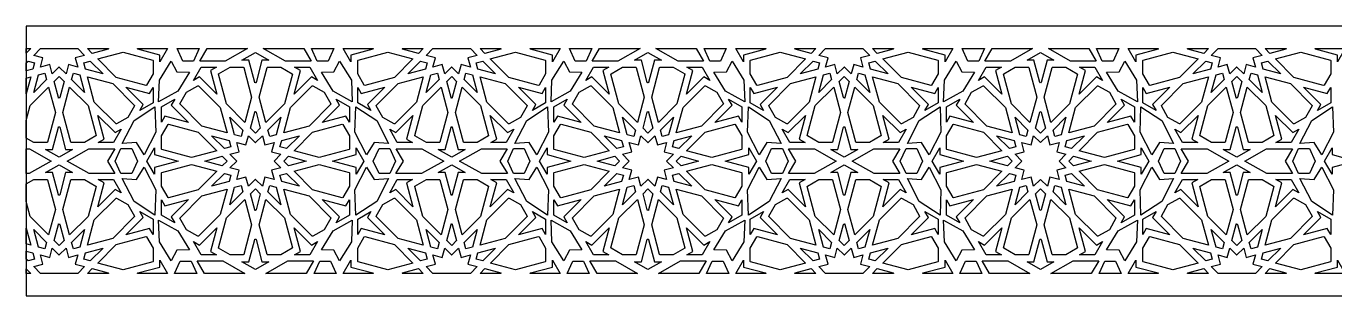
# Model space of a CAD drawing. Extents: x -1150 to 1150, y -60 to 60.
# Drawn here: x -1150 to -568, y -60 to 60 of the extents above; entities that cross this region are included whole.
import ezdxf

# ---------------------------------------------------------------- set-up
doc = ezdxf.new("R2010")
doc.units = 0
doc.layers.add('LAYER_1', color=18, linetype='CONTINUOUS')

msp = doc.modelspace()

# ---------------------------------------------------------------- linework, layer by layer
at = {"layer": 'LAYER_1'}
for points in [[(-1150, -60), (1150, -60), (1150, 60), (-1150, 60)], [(-1150, 47.96), (-1150, 50), (-1147.96, 50)], [(-1124.01, 46.99), (-1128.13, 45.88), (-1127.03, 41.77), (-1131.14, 42.87), (-1132.24, 38.75), (-1135.26, 41.78), (-1135.34, 41.78), (-1135.41, 41.78), (-1138.44, 38.75), (-1139.54, 42.87), (-1143.65, 41.77), (-1142.55, 45.88), (-1146.66, 46.99), (-1143.65, 50), (-1127.03, 50)], [(-1093.67, 44.88), (-1093.53, 44.68), (-1093.53, 38.81), (-1096.46, 33.72), (-1096.68, 33.63), (-1109.91, 37.17), (-1118.13, 45.41), (-1106.89, 48.42)], [(-1075.5, 44.5), (-1077.92, 44.5), (-1080.33, 44.5), (-1082.86, 50), (-1072.97, 50)], [(-1051.52, 50), (-1061.4, 44.46), (-1072.8, 44.46), (-1069.5, 50), (-1051.52, 50)], [(-1042.01, 44.81), (-1045.1, 44.81), (-1047.73, 34.99), (-1047.79, 34.76), (-1048.01, 34.86), (-1048.22, 34.76), (-1048.28, 34.99), (-1050.91, 44.81), (-1054, 44.81), (-1048.01, 48.27)], [(-1023.21, 44.46), (-1034.61, 44.46), (-1044.49, 50), (-1044.49, 50), (-1026.51, 50)], [(-1015.68, 44.5), (-1018.1, 44.5), (-1020.51, 44.5), (-1023.04, 50), (-1013.15, 50)], [(-977.88, 45.41), (-986.11, 37.17), (-999.33, 33.63), (-999.55, 33.72), (-1002.49, 38.81), (-1002.49, 44.68), (-1002.34, 44.88), (-989.12, 48.42)], [(-949.35, 46.99), (-953.46, 45.88), (-952.36, 41.77), (-956.47, 42.87), (-957.57, 38.75), (-960.6, 41.78), (-960.67, 41.78), (-960.75, 41.78), (-963.77, 38.75), (-964.87, 42.87), (-968.99, 41.77), (-967.88, 45.88), (-972, 46.99), (-968.98, 50), (-952.36, 50)], [(-919.01, 44.88), (-918.86, 44.68), (-918.86, 38.81), (-921.79, 33.72), (-922.02, 33.63), (-935.24, 37.17), (-943.47, 45.41), (-932.23, 48.42)], [(-900.83, 44.5), (-903.25, 44.5), (-905.66, 44.5), (-908.19, 50), (-898.31, 50)], [(-876.85, 50), (-886.73, 44.46), (-898.13, 44.46), (-894.84, 50), (-876.85, 50)], [(-867.34, 44.81), (-870.43, 44.81), (-873.06, 34.99), (-873.12, 34.76), (-873.34, 34.86), (-873.55, 34.76), (-873.62, 34.99), (-876.25, 44.81), (-879.33, 44.81), (-873.34, 48.27)], [(-848.55, 44.46), (-859.95, 44.46), (-869.83, 50), (-869.82, 50), (-851.84, 50)], [(-841.01, 44.5), (-843.43, 44.5), (-845.84, 44.5), (-848.37, 50), (-838.49, 50)], [(-803.21, 45.41), (-811.44, 37.17), (-824.66, 33.63), (-824.88, 33.72), (-827.82, 38.81), (-827.82, 44.68), (-827.67, 44.88), (-814.45, 48.42)], [(-774.68, 46.99), (-778.79, 45.88), (-777.69, 41.77), (-781.8, 42.87), (-782.91, 38.75), (-785.93, 41.78), (-786, 41.78), (-786.08, 41.78), (-789.1, 38.75), (-790.2, 42.87), (-794.32, 41.77), (-793.22, 45.88), (-797.33, 46.99), (-794.32, 50), (-777.69, 50)], [(-744.34, 44.88), (-744.19, 44.68), (-744.19, 38.81), (-747.12, 33.72), (-747.35, 33.63), (-760.57, 37.17), (-768.8, 45.41), (-757.56, 48.42)], [(-726.16, 44.5), (-728.58, 44.5), (-731, 44.5), (-733.52, 50), (-723.64, 50)], [(-702.18, 50), (-712.06, 44.46), (-723.46, 44.46), (-720.17, 50), (-702.18, 50)], [(-692.68, 44.81), (-695.76, 44.81), (-698.39, 34.99), (-698.45, 34.76), (-698.67, 34.86), (-698.89, 34.76), (-698.95, 34.99), (-701.58, 44.81), (-704.66, 44.81), (-698.67, 48.27)], [(-673.88, 44.46), (-685.28, 44.46), (-695.16, 50), (-695.16, 50), (-677.17, 50)], [(-666.35, 44.5), (-668.76, 44.5), (-671.18, 44.5), (-673.7, 50), (-663.82, 50)], [(-628.54, 45.41), (-636.77, 37.17), (-649.99, 33.63), (-650.22, 33.72), (-653.15, 38.81), (-653.15, 44.68), (-653, 44.88), (-639.78, 48.42)], [(-600.01, 46.99), (-604.12, 45.88), (-603.02, 41.77), (-607.14, 42.87), (-608.24, 38.75), (-611.26, 41.78), (-611.34, 41.78), (-611.41, 41.78), (-614.43, 38.75), (-615.54, 42.87), (-619.65, 41.77), (-618.55, 45.88), (-622.66, 46.99), (-619.65, 50), (-603.02, 50)], [(-569.67, 44.88), (-569.52, 44.68), (-569.52, 38.81), (-572.46, 33.72), (-572.68, 33.63), (-585.9, 37.17), (-594.13, 45.41), (-582.89, 48.42)], [(-1146.28, 43.73), (-1147.05, 40.85), (-1150, 40.06), (-1150, 43.65), (-1149.15, 44.5)], [(-1115.79, 38.75), (-1123.63, 40.85), (-1124.4, 43.73), (-1121.53, 44.5)], [(-1082.95, 39.62), (-1077.37, 39.52), (-1082.55, 31.12), (-1091.13, 26.36), (-1090.74, 35.98), (-1085.5, 44.48)], [(-1065.36, 41.76), (-1068.03, 40.22), (-1065.21, 29.68), (-1072.92, 37.39), (-1075.59, 35.85), (-1072.18, 41.76)], [(-1053.21, 41.61), (-1049.67, 28.38), (-1052.68, 17.14), (-1060.91, 25.37), (-1064.45, 38.6), (-1064.36, 38.83), (-1059.27, 41.76), (-1053.4, 41.76)], [(-1036.74, 41.76), (-1031.66, 38.83), (-1031.56, 38.6), (-1035.11, 25.37), (-1043.33, 17.14), (-1046.34, 28.38), (-1042.8, 41.61), (-1042.61, 41.76)], [(-1020.42, 35.85), (-1023.09, 37.39), (-1030.8, 29.68), (-1027.98, 40.22), (-1030.65, 41.76), (-1023.83, 41.76)], [(-1005.28, 35.98), (-1004.88, 26.36), (-1013.46, 31.12), (-1018.64, 39.52), (-1013.06, 39.62), (-1010.51, 44.48)], [(-971.61, 43.73), (-972.38, 40.85), (-980.22, 38.75), (-974.48, 44.5)], [(-941.12, 38.75), (-948.96, 40.85), (-949.73, 43.73), (-946.86, 44.5)], [(-908.29, 39.62), (-902.7, 39.52), (-907.89, 31.12), (-916.47, 26.36), (-916.07, 35.98), (-910.83, 44.48)], [(-890.69, 41.76), (-893.37, 40.22), (-890.54, 29.68), (-898.25, 37.39), (-900.93, 35.85), (-897.52, 41.76)], [(-878.54, 41.61), (-875, 28.38), (-878.01, 17.14), (-886.24, 25.37), (-889.78, 38.6), (-889.69, 38.83), (-884.6, 41.76), (-878.74, 41.76)], [(-862.07, 41.76), (-856.99, 38.83), (-856.9, 38.6), (-860.44, 25.37), (-868.67, 17.14), (-871.68, 28.38), (-868.13, 41.61), (-867.94, 41.76)], [(-845.75, 35.85), (-848.42, 37.39), (-856.13, 29.68), (-853.31, 40.22), (-855.98, 41.76), (-849.16, 41.76)], [(-830.61, 35.98), (-830.21, 26.36), (-838.79, 31.12), (-843.97, 39.52), (-838.39, 39.62), (-835.85, 44.48)], [(-796.94, 43.73), (-797.71, 40.85), (-805.56, 38.75), (-799.82, 44.5)], [(-766.45, 38.75), (-774.29, 40.85), (-775.06, 43.73), (-772.19, 44.5)], [(-733.62, 39.62), (-728.03, 39.52), (-733.22, 31.12), (-741.8, 26.36), (-741.4, 35.98), (-736.16, 44.48)], [(-716.03, 41.76), (-718.7, 40.22), (-715.88, 29.68), (-723.59, 37.39), (-726.26, 35.85), (-722.85, 41.76)], [(-703.87, 41.61), (-700.33, 28.38), (-703.34, 17.14), (-711.57, 25.37), (-715.11, 38.6), (-715.02, 38.83), (-709.94, 41.76), (-704.07, 41.76)], [(-687.4, 41.76), (-682.32, 38.83), (-682.23, 38.6), (-685.77, 25.37), (-694, 17.14), (-697.01, 28.38), (-693.47, 41.61), (-693.27, 41.76)], [(-671.08, 35.85), (-673.75, 37.39), (-681.46, 29.68), (-678.64, 40.22), (-681.31, 41.76), (-674.49, 41.76)], [(-655.94, 35.98), (-655.54, 26.36), (-664.12, 31.12), (-669.31, 39.52), (-663.72, 39.62), (-661.18, 44.48)], [(-622.28, 43.73), (-623.05, 40.85), (-630.89, 38.75), (-625.15, 44.5)], [(-591.78, 38.75), (-599.63, 40.85), (-600.4, 43.73), (-597.53, 44.5)], [(-1150, 29.83), (-1150, 36.91), (-1147.96, 37.46)], [(-1140.92, 36.26), (-1146.66, 30.52), (-1144.56, 38.37), (-1141.69, 39.14)], [(-1133.15, 35.35), (-1135.06, 28.23), (-1135.12, 27.99), (-1135.34, 28.1), (-1135.56, 27.99), (-1135.62, 28.23), (-1137.53, 35.35), (-1135.34, 37.54)], [(-1126.12, 38.37), (-1124.01, 30.52), (-1129.76, 36.26), (-1128.99, 39.14)], [(-1111.48, 34.44), (-1101.8, 24.76), (-1101.77, 24.52), (-1104.71, 19.43), (-1109.79, 16.49), (-1110.03, 16.52), (-1119.71, 26.21), (-1122.72, 37.46)], [(-976.3, 26.21), (-985.98, 16.52), (-986.22, 16.49), (-991.31, 19.43), (-994.24, 24.52), (-994.21, 24.76), (-984.53, 34.44), (-973.29, 37.46)], [(-966.26, 36.26), (-972, 30.52), (-969.9, 38.37), (-967.02, 39.14)], [(-958.48, 35.35), (-960.39, 28.23), (-960.45, 27.99), (-960.67, 28.1), (-960.89, 27.99), (-960.95, 28.23), (-962.86, 35.35), (-960.67, 37.54)], [(-951.45, 38.37), (-949.35, 30.52), (-955.09, 36.26), (-954.32, 39.14)], [(-936.81, 34.44), (-927.14, 24.76), (-927.1, 24.52), (-930.04, 19.43), (-935.12, 16.49), (-935.36, 16.52), (-945.04, 26.21), (-948.05, 37.46)], [(-801.63, 26.21), (-811.31, 16.52), (-811.55, 16.49), (-816.64, 19.43), (-819.57, 24.52), (-819.54, 24.76), (-809.86, 34.44), (-798.62, 37.46)], [(-791.59, 36.26), (-797.33, 30.52), (-795.23, 38.37), (-792.36, 39.14)], [(-783.82, 35.35), (-785.72, 28.23), (-785.79, 27.99), (-786, 28.1), (-786.22, 27.99), (-786.28, 28.23), (-788.19, 35.35), (-786, 37.54)], [(-776.78, 38.37), (-774.68, 30.52), (-780.42, 36.26), (-779.65, 39.14)], [(-762.15, 34.44), (-752.47, 24.76), (-752.44, 24.52), (-755.37, 19.43), (-760.45, 16.49), (-760.7, 16.52), (-770.37, 26.21), (-773.38, 37.46)], [(-626.97, 26.21), (-636.65, 16.52), (-636.89, 16.49), (-641.97, 19.43), (-644.9, 24.52), (-644.87, 24.76), (-635.19, 34.44), (-623.96, 37.46)], [(-616.92, 36.26), (-622.66, 30.52), (-620.56, 38.37), (-617.69, 39.14)], [(-609.15, 35.35), (-611.06, 28.23), (-611.12, 27.99), (-611.34, 28.1), (-611.55, 27.99), (-611.62, 28.23), (-613.53, 35.35), (-611.34, 37.54)], [(-602.11, 38.37), (-600.01, 30.52), (-605.75, 36.26), (-604.98, 39.14)], [(-587.48, 34.44), (-577.8, 24.76), (-577.77, 24.52), (-580.7, 19.43), (-585.79, 16.49), (-586.03, 16.52), (-595.71, 26.21), (-598.72, 37.46)], [(-1137, 21.62), (-1140.54, 8.39), (-1140.74, 8.24), (-1146.61, 8.24), (-1150, 10.2), (-1150, 18.06), (-1148.24, 24.63), (-1140.01, 32.87)], [(-1122.44, 24.63), (-1118.9, 11.4), (-1118.99, 11.18), (-1124.07, 8.24), (-1129.94, 8.24), (-1130.13, 8.39), (-1133.68, 21.62), (-1130.67, 32.87)], [(-1095.07, 30.04), (-1093.53, 32.72), (-1093.53, 25.89), (-1099.43, 22.48), (-1097.89, 25.15), (-1105.6, 32.87)], [(-1073.31, 33.48), (-1063.64, 23.79), (-1060.62, 12.55), (-1071.86, 15.56), (-1081.54, 25.24), (-1081.57, 25.49), (-1078.64, 30.57), (-1073.56, 33.51)], [(-1017.37, 30.57), (-1014.44, 25.49), (-1014.47, 25.24), (-1024.15, 15.56), (-1035.39, 12.55), (-1032.38, 23.79), (-1022.7, 33.48), (-1022.46, 33.51)], [(-998.12, 25.15), (-996.58, 22.48), (-1002.49, 25.89), (-1002.49, 32.72), (-1000.94, 30.04), (-990.41, 32.87)], [(-962.33, 21.62), (-965.88, 8.39), (-966.07, 8.24), (-971.94, 8.24), (-977.02, 11.18), (-977.12, 11.4), (-973.57, 24.63), (-965.35, 32.87)], [(-947.77, 24.63), (-944.23, 11.4), (-944.32, 11.18), (-949.4, 8.24), (-955.27, 8.24), (-955.47, 8.39), (-959.01, 21.62), (-956, 32.87)], [(-920.4, 30.04), (-918.86, 32.72), (-918.86, 25.89), (-924.77, 22.48), (-923.22, 25.15), (-930.93, 32.87)], [(-898.65, 33.48), (-888.97, 23.79), (-885.96, 12.55), (-897.2, 15.56), (-906.87, 25.24), (-906.91, 25.49), (-903.97, 30.57), (-898.89, 33.51)], [(-842.71, 30.57), (-839.77, 25.49), (-839.8, 25.24), (-849.48, 15.56), (-860.72, 12.55), (-857.71, 23.79), (-848.03, 33.48), (-847.79, 33.51)], [(-823.45, 25.15), (-821.91, 22.48), (-827.82, 25.89), (-827.82, 32.72), (-826.28, 30.04), (-815.74, 32.87)], [(-787.67, 21.62), (-791.21, 8.39), (-791.4, 8.24), (-797.27, 8.24), (-802.36, 11.18), (-802.45, 11.4), (-798.91, 24.63), (-790.68, 32.87)], [(-773.1, 24.63), (-769.56, 11.4), (-769.65, 11.18), (-774.74, 8.24), (-780.61, 8.24), (-780.8, 8.39), (-784.34, 21.62), (-781.33, 32.87)], [(-745.73, 30.04), (-744.19, 32.72), (-744.19, 25.89), (-750.1, 22.48), (-748.56, 25.15), (-756.26, 32.87)], [(-723.98, 33.48), (-714.3, 23.79), (-711.29, 12.55), (-722.53, 15.56), (-732.21, 25.24), (-732.24, 25.49), (-729.3, 30.57), (-724.22, 33.51)], [(-668.04, 30.57), (-665.1, 25.49), (-665.14, 25.24), (-674.81, 15.56), (-686.05, 12.55), (-683.04, 23.79), (-673.36, 33.48), (-673.12, 33.51)], [(-648.79, 25.15), (-647.24, 22.48), (-653.15, 25.89), (-653.15, 32.72), (-651.61, 30.04), (-641.08, 32.87)], [(-613, 21.62), (-616.54, 8.39), (-616.73, 8.24), (-622.6, 8.24), (-627.69, 11.18), (-627.78, 11.4), (-624.24, 24.63), (-616.01, 32.87)], [(-598.44, 24.63), (-594.89, 11.4), (-594.99, 11.18), (-600.07, 8.24), (-605.94, 8.24), (-606.13, 8.39), (-609.67, 21.62), (-606.66, 32.87)], [(-571.07, 30.04), (-569.52, 32.72), (-569.52, 25.89), (-575.43, 22.48), (-573.89, 25.15), (-581.6, 32.87)], [(-1092.28, 12.84), (-1097.49, 2.7), (-1100.92, 8.16), (-1107.23, 7.77), (-1101.97, 18.02), (-1092.7, 24.16)], [(-1085.45, 24.85), (-1077.74, 17.14), (-1088.28, 19.96), (-1089.82, 17.29), (-1089.82, 24.11), (-1083.91, 27.53)], [(-1006.19, 24.11), (-1006.19, 17.29), (-1007.74, 19.96), (-1018.27, 17.14), (-1010.56, 24.85), (-1012.1, 27.53)], [(-994.04, 18.02), (-988.78, 7.77), (-995.09, 8.16), (-998.52, 2.7), (-1003.73, 12.84), (-1003.32, 24.16)], [(-917.61, 12.84), (-922.82, 2.7), (-926.25, 8.16), (-932.57, 7.77), (-927.3, 18.02), (-918.03, 24.16)], [(-910.79, 24.85), (-903.08, 17.14), (-913.61, 19.96), (-915.15, 17.29), (-915.15, 24.11), (-909.24, 27.53)], [(-831.53, 24.11), (-831.53, 17.29), (-833.07, 19.96), (-843.6, 17.14), (-835.89, 24.85), (-837.43, 27.53)], [(-819.38, 18.02), (-814.11, 7.77), (-820.43, 8.16), (-823.85, 2.7), (-829.06, 12.84), (-828.65, 24.16)], [(-742.95, 12.84), (-748.16, 2.7), (-751.58, 8.16), (-757.9, 7.77), (-752.63, 18.02), (-743.36, 24.16)], [(-736.12, 24.85), (-728.41, 17.14), (-738.94, 19.96), (-740.48, 17.29), (-740.48, 24.11), (-734.58, 27.53)], [(-656.86, 24.11), (-656.86, 17.29), (-658.4, 19.96), (-668.93, 17.14), (-661.22, 24.85), (-662.77, 27.53)], [(-644.71, 18.02), (-639.44, 7.77), (-645.76, 8.16), (-649.18, 2.7), (-654.39, 12.84), (-653.98, 24.16)], [(-568.28, 12.84), (-573.49, 2.7), (-576.91, 8.16), (-583.23, 7.77), (-577.96, 18.02), (-568.69, 24.16)], [(-1110.42, 12.61), (-1107.75, 14.15), (-1111.16, 8.24), (-1117.98, 8.24), (-1115.31, 9.78), (-1118.13, 20.32)], [(-1053.59, 13.74), (-1054.36, 10.87), (-1057.23, 11.63), (-1059.33, 19.48)], [(-1048.01, 21.9), (-1047.79, 22.01), (-1047.73, 21.78), (-1045.82, 14.65), (-1048.01, 12.46), (-1050.19, 14.65), (-1048.28, 21.78), (-1048.22, 22.01)], [(-1038.78, 11.63), (-1041.65, 10.87), (-1042.42, 13.74), (-1036.68, 19.48)], [(-980.7, 9.78), (-978.03, 8.24), (-984.85, 8.24), (-988.26, 14.15), (-985.59, 12.61), (-977.88, 20.32)], [(-935.76, 12.61), (-933.08, 14.15), (-936.49, 8.24), (-943.32, 8.24), (-940.64, 9.78), (-943.47, 20.32)], [(-878.92, 13.74), (-879.69, 10.87), (-882.56, 11.63), (-884.66, 19.48)], [(-873.06, 21.78), (-871.15, 14.65), (-873.34, 12.46), (-875.53, 14.65), (-873.62, 21.78), (-873.55, 22.01), (-873.34, 21.9), (-873.12, 22.01)], [(-864.12, 11.63), (-866.99, 10.87), (-867.76, 13.74), (-862.01, 19.48)], [(-806.03, 9.78), (-803.36, 8.24), (-810.18, 8.24), (-813.59, 14.15), (-810.92, 12.61), (-803.21, 20.32)], [(-761.09, 12.61), (-758.42, 14.15), (-761.83, 8.24), (-768.65, 8.24), (-765.98, 9.78), (-768.8, 20.32)], [(-704.25, 13.74), (-705.02, 10.87), (-707.89, 11.63), (-709.99, 19.48)], [(-698.67, 21.9), (-698.45, 22.01), (-698.39, 21.78), (-696.48, 14.65), (-698.67, 12.46), (-700.86, 14.65), (-698.95, 21.78), (-698.89, 22.01)], [(-689.45, 11.63), (-692.32, 10.87), (-693.09, 13.74), (-687.35, 19.48)], [(-631.37, 9.78), (-628.69, 8.24), (-635.51, 8.24), (-638.93, 14.15), (-636.25, 12.61), (-628.54, 20.32)], [(-586.42, 12.61), (-583.75, 14.15), (-587.16, 8.24), (-593.98, 8.24), (-591.31, 9.78), (-594.13, 20.32)], [(-1135.06, 15.01), (-1132.43, 5.19), (-1129.35, 5.19), (-1135.34, 1.73), (-1141.33, 5.19), (-1138.25, 5.19), (-1135.62, 15.01), (-1135.56, 15.24), (-1135.34, 15.14), (-1135.12, 15.24)], [(-1073.44, 12.83), (-1065.21, 4.59), (-1076.45, 1.58), (-1089.67, 5.13), (-1089.82, 5.32), (-1089.82, 11.19), (-1086.88, 16.28), (-1086.66, 16.37)], [(-1009.13, 16.28), (-1006.19, 11.19), (-1006.19, 5.32), (-1006.34, 5.13), (-1019.56, 1.58), (-1030.8, 4.59), (-1022.57, 12.83), (-1009.35, 16.37)], [(-960.39, 15.01), (-957.76, 5.19), (-954.68, 5.19), (-960.67, 1.73), (-966.67, 5.19), (-963.58, 5.19), (-960.95, 15.01), (-960.89, 15.24), (-960.67, 15.14), (-960.45, 15.24)], [(-898.77, 12.83), (-890.54, 4.59), (-901.78, 1.58), (-915, 5.13), (-915.15, 5.32), (-915.15, 11.19), (-912.22, 16.28), (-911.99, 16.37)], [(-834.46, 16.28), (-831.53, 11.19), (-831.53, 5.32), (-831.67, 5.13), (-844.89, 1.58), (-856.13, 4.59), (-847.91, 12.83), (-834.68, 16.37)], [(-785.72, 15.01), (-783.1, 5.19), (-780.01, 5.19), (-786, 1.73), (-792, 5.19), (-788.91, 5.19), (-786.28, 15.01), (-786.22, 15.24), (-786, 15.14), (-785.79, 15.24)], [(-724.1, 12.83), (-715.88, 4.59), (-727.11, 1.58), (-740.34, 5.13), (-740.48, 5.32), (-740.48, 11.19), (-737.55, 16.28), (-737.32, 16.37)], [(-659.79, 16.28), (-656.86, 11.19), (-656.86, 5.32), (-657.01, 5.13), (-670.23, 1.58), (-681.46, 4.59), (-673.24, 12.83), (-660.02, 16.37)], [(-611.06, 15.01), (-608.43, 5.19), (-605.34, 5.19), (-611.34, 1.73), (-617.33, 5.19), (-614.25, 5.19), (-611.62, 15.01), (-611.55, 15.24), (-611.34, 15.14), (-611.12, 15.24)], [(-1092.86, 2.83), (-1082.33, 0), (-1092.86, -2.82), (-1092.86, -5.91), (-1096.27, 0), (-1092.86, 5.92)], [(-1059.71, 9.15), (-1058.94, 6.27), (-1061.82, 5.5), (-1067.56, 11.25)], [(-1048.08, 8.23), (-1047.93, 8.23), (-1044.91, 11.25), (-1043.81, 7.13), (-1039.69, 8.24), (-1040.79, 4.12), (-1036.68, 3.02), (-1039.69, 0), (-1036.68, -3.01), (-1040.79, -4.11), (-1039.69, -8.23), (-1043.81, -7.13), (-1044.91, -11.24), (-1047.93, -8.22), (-1048.08, -8.22), (-1051.1, -11.24), (-1052.21, -7.13), (-1056.32, -8.23), (-1055.22, -4.11), (-1059.33, -3.01), (-1056.32, 0), (-1059.33, 3.02), (-1055.22, 4.12), (-1056.32, 8.24), (-1052.21, 7.13), (-1051.1, 11.25)], [(-1034.2, 5.5), (-1037.07, 6.27), (-1036.3, 9.15), (-1028.45, 11.25)], [(-999.74, 0), (-1003.15, -5.91), (-1003.15, -2.82), (-1013.68, 0), (-1003.15, 2.83), (-1003.15, 5.92)], [(-918.2, 2.83), (-907.66, 0), (-918.2, -2.82), (-918.2, -5.91), (-921.61, 0), (-918.2, 5.92)], [(-885.05, 9.15), (-884.28, 6.27), (-887.15, 5.5), (-892.89, 11.25)], [(-869.14, 7.13), (-865.03, 8.24), (-866.13, 4.12), (-862.01, 3.02), (-865.03, 0), (-862.01, -3.01), (-866.13, -4.11), (-865.03, -8.23), (-869.14, -7.13), (-870.24, -11.24), (-873.26, -8.22), (-873.41, -8.22), (-876.44, -11.24), (-877.54, -7.13), (-881.65, -8.23), (-880.55, -4.11), (-884.66, -3.01), (-881.65, 0), (-884.66, 3.02), (-880.55, 4.12), (-881.65, 8.24), (-877.54, 7.13), (-876.44, 11.25), (-873.41, 8.23), (-873.26, 8.23), (-870.24, 11.25)], [(-859.53, 5.5), (-862.4, 6.27), (-861.63, 9.15), (-853.79, 11.25)], [(-825.07, 0), (-828.48, -5.91), (-828.48, -2.82), (-839.01, 0), (-828.48, 2.83), (-828.48, 5.92)], [(-743.53, 2.83), (-733, 0), (-743.53, -2.82), (-743.53, -5.91), (-746.94, 0), (-743.53, 5.92)], [(-710.38, 9.15), (-709.61, 6.27), (-712.48, 5.5), (-718.22, 11.25)], [(-698.74, 8.23), (-698.6, 8.23), (-695.57, 11.25), (-694.47, 7.13), (-690.36, 8.24), (-691.46, 4.12), (-687.35, 3.02), (-690.36, 0), (-687.35, -3.01), (-691.46, -4.11), (-690.36, -8.23), (-694.47, -7.13), (-695.57, -11.24), (-698.6, -8.22), (-698.74, -8.22), (-701.77, -11.24), (-702.87, -7.13), (-706.98, -8.23), (-705.88, -4.11), (-709.99, -3.01), (-706.98, 0), (-709.99, 3.02), (-705.88, 4.12), (-706.98, 8.24), (-702.87, 7.13), (-701.77, 11.25)], [(-684.86, 5.5), (-687.73, 6.27), (-686.96, 9.15), (-679.12, 11.25)], [(-650.4, 0), (-653.81, -5.91), (-653.81, -2.82), (-664.34, 0), (-653.81, 2.83), (-653.81, 5.92)], [(-568.86, 2.83), (-558.33, 0), (-568.86, -2.82), (-568.86, -5.91), (-572.27, 0), (-568.86, 5.92)], [(-1148.55, 5.44), (-1138.85, 0), (-1148.73, -5.55), (-1150, -5.55), (-1150, 5.44)], [(-1113.84, 0), (-1110.55, -5.55), (-1121.95, -5.55), (-1131.83, 0), (-1122.13, 5.44), (-1110.61, 5.44)], [(-1100.49, 0), (-1103.01, -5.5), (-1107.84, -5.5), (-1110.37, 0), (-1107.84, 5.49), (-1103.01, 5.49)], [(-1060.62, 0), (-1062.73, -2.1), (-1070.57, 0), (-1062.73, 2.11)], [(-1025.44, 0), (-1033.29, -2.1), (-1035.39, 0), (-1033.29, 2.11)], [(-985.64, 0), (-988.17, -5.5), (-993, -5.5), (-995.53, 0), (-993, 5.49), (-988.17, 5.49)], [(-964.19, 0), (-974.07, -5.55), (-985.46, -5.55), (-982.17, 0), (-985.4, 5.44), (-973.88, 5.44)], [(-939.17, 0), (-935.88, -5.55), (-947.28, -5.55), (-957.16, 0), (-947.46, 5.44), (-935.94, 5.44)], [(-925.82, 0), (-928.35, -5.5), (-933.18, -5.5), (-935.7, 0), (-933.18, 5.49), (-928.35, 5.49)], [(-885.96, 0), (-888.06, -2.1), (-895.9, 0), (-888.06, 2.11)], [(-850.78, 0), (-858.62, -2.1), (-860.72, 0), (-858.62, 2.11)], [(-810.97, 0), (-813.5, -5.5), (-818.33, -5.5), (-820.86, 0), (-818.33, 5.49), (-813.5, 5.49)], [(-799.22, 5.44), (-789.52, 0), (-799.4, -5.55), (-810.8, -5.55), (-807.5, 0), (-810.74, 5.44)], [(-764.5, 0), (-761.21, -5.55), (-772.61, -5.55), (-782.49, 0), (-772.79, 5.44), (-761.27, 5.44)], [(-751.15, 0), (-753.68, -5.5), (-758.51, -5.5), (-761.04, 0), (-758.51, 5.49), (-753.68, 5.49)], [(-711.29, 0), (-713.39, -2.1), (-721.23, 0), (-713.39, 2.11)], [(-676.11, 0), (-683.95, -2.1), (-686.05, 0), (-683.95, 2.11)], [(-636.31, 0), (-638.83, -5.5), (-643.66, -5.5), (-646.19, 0), (-643.66, 5.49), (-638.83, 5.49)], [(-614.85, 0), (-624.73, -5.55), (-636.13, -5.55), (-632.84, 0), (-636.07, 5.44), (-624.55, 5.44)], [(-589.84, 0), (-586.54, -5.55), (-597.94, -5.55), (-607.82, 0), (-598.13, 5.44), (-586.6, 5.44)], [(-576.48, 0), (-579.01, -5.5), (-583.84, -5.5), (-586.37, 0), (-583.84, 5.49), (-579.01, 5.49)], [(-1129.35, -5.19), (-1132.43, -5.19), (-1135.06, -15.01), (-1135.12, -15.25), (-1135.34, -15.14), (-1135.56, -15.25), (-1135.62, -15.01), (-1138.25, -5.19), (-1141.33, -5.19), (-1135.34, -1.73)], [(-1092.28, -12.84), (-1092.7, -24.16), (-1101.97, -18.02), (-1107.23, -7.78), (-1100.92, -8.16), (-1097.49, -2.7)], [(-1065.21, -4.59), (-1073.44, -12.82), (-1086.66, -16.37), (-1086.88, -16.27), (-1089.82, -11.19), (-1089.82, -5.31), (-1089.67, -5.12), (-1076.45, -1.57)], [(-1058.94, -6.27), (-1059.71, -9.14), (-1067.56, -11.24), (-1061.82, -5.5)], [(-1028.45, -11.24), (-1036.3, -9.14), (-1037.07, -6.27), (-1034.2, -5.5)], [(-1006.34, -5.12), (-1006.19, -5.31), (-1006.19, -11.19), (-1009.13, -16.27), (-1009.35, -16.37), (-1022.57, -12.82), (-1030.8, -4.59), (-1019.56, -1.57)], [(-995.09, -8.16), (-988.78, -7.78), (-994.04, -18.02), (-1003.32, -24.16), (-1003.73, -12.84), (-998.52, -2.7)], [(-954.68, -5.19), (-957.76, -5.19), (-960.39, -15.01), (-960.45, -15.25), (-960.67, -15.14), (-960.89, -15.25), (-960.95, -15.01), (-963.58, -5.19), (-966.67, -5.19), (-960.67, -1.73)], [(-917.61, -12.84), (-918.03, -24.16), (-927.3, -18.02), (-932.57, -7.78), (-926.25, -8.16), (-922.82, -2.7)], [(-890.54, -4.59), (-898.77, -12.82), (-911.99, -16.37), (-912.22, -16.27), (-915.15, -11.19), (-915.15, -5.31), (-915, -5.12), (-901.78, -1.57)], [(-884.28, -6.27), (-885.05, -9.14), (-892.89, -11.24), (-887.15, -5.5)], [(-853.79, -11.24), (-861.63, -9.14), (-862.4, -6.27), (-859.53, -5.5)], [(-831.67, -5.12), (-831.53, -5.31), (-831.53, -11.19), (-834.46, -16.27), (-834.68, -16.37), (-847.91, -12.82), (-856.13, -4.59), (-844.89, -1.57)], [(-820.43, -8.16), (-814.11, -7.78), (-819.38, -18.02), (-828.65, -24.16), (-829.06, -12.84), (-823.85, -2.7)], [(-780.01, -5.19), (-783.1, -5.19), (-785.72, -15.01), (-785.79, -15.25), (-786, -15.14), (-786.22, -15.25), (-786.28, -15.01), (-788.91, -5.19), (-792, -5.19), (-786, -1.73)], [(-742.95, -12.84), (-743.36, -24.16), (-752.63, -18.02), (-757.9, -7.78), (-751.58, -8.16), (-748.16, -2.7)], [(-715.88, -4.59), (-724.1, -12.82), (-737.32, -16.37), (-737.55, -16.27), (-740.48, -11.19), (-740.48, -5.31), (-740.34, -5.12), (-727.11, -1.57)], [(-709.61, -6.27), (-710.38, -9.14), (-718.22, -11.24), (-712.48, -5.5)], [(-679.12, -11.24), (-686.96, -9.14), (-687.73, -6.27), (-684.86, -5.5)], [(-657.01, -5.12), (-656.86, -5.31), (-656.86, -11.19), (-659.79, -16.27), (-660.02, -16.37), (-673.24, -12.82), (-681.46, -4.59), (-670.23, -1.57)], [(-645.76, -8.16), (-639.44, -7.78), (-644.71, -18.02), (-653.98, -24.16), (-654.39, -12.84), (-649.18, -2.7)], [(-605.34, -5.19), (-608.43, -5.19), (-611.06, -15.01), (-611.12, -15.25), (-611.34, -15.14), (-611.55, -15.25), (-611.62, -15.01), (-614.25, -5.19), (-617.33, -5.19), (-611.34, -1.73)], [(-568.28, -12.84), (-568.69, -24.16), (-577.96, -18.02), (-583.23, -7.78), (-576.91, -8.16), (-573.49, -2.7)], [(-1140.54, -8.39), (-1137, -21.62), (-1140.01, -32.87), (-1148.24, -24.63), (-1150, -18.06), (-1150, -10.2), (-1146.61, -8.24), (-1140.74, -8.24)], [(-1118.99, -11.18), (-1118.9, -11.4), (-1122.44, -24.63), (-1130.67, -32.87), (-1133.68, -21.62), (-1130.13, -8.39), (-1129.94, -8.24), (-1124.07, -8.24)], [(-1107.75, -14.15), (-1110.42, -12.61), (-1118.13, -20.33), (-1115.31, -9.78), (-1117.98, -8.24), (-1111.16, -8.24)], [(-1053.59, -13.73), (-1059.33, -19.48), (-1057.23, -11.63), (-1054.36, -10.86)], [(-1038.78, -11.63), (-1036.68, -19.48), (-1042.42, -13.73), (-1041.65, -10.86)], [(-978.03, -8.24), (-980.7, -9.78), (-977.88, -20.33), (-985.59, -12.61), (-988.26, -14.15), (-984.85, -8.24)], [(-965.88, -8.39), (-962.33, -21.62), (-965.35, -32.87), (-973.57, -24.63), (-977.12, -11.4), (-977.02, -11.18), (-971.94, -8.24), (-966.07, -8.24)], [(-944.32, -11.18), (-944.23, -11.4), (-947.77, -24.63), (-956, -32.87), (-959.01, -21.62), (-955.47, -8.39), (-955.27, -8.24), (-949.4, -8.24)], [(-933.08, -14.15), (-935.76, -12.61), (-943.47, -20.33), (-940.64, -9.78), (-943.32, -8.24), (-936.49, -8.24)], [(-878.92, -13.73), (-884.66, -19.48), (-882.56, -11.63), (-879.69, -10.86)], [(-864.12, -11.63), (-862.01, -19.48), (-867.76, -13.73), (-866.99, -10.86)], [(-803.36, -8.24), (-806.03, -9.78), (-803.21, -20.33), (-810.92, -12.61), (-813.59, -14.15), (-810.18, -8.24)], [(-791.21, -8.39), (-787.67, -21.62), (-790.68, -32.87), (-798.91, -24.63), (-802.45, -11.4), (-802.36, -11.18), (-797.27, -8.24), (-791.4, -8.24)], [(-769.65, -11.18), (-769.56, -11.4), (-773.1, -24.63), (-781.33, -32.87), (-784.34, -21.62), (-780.8, -8.39), (-780.61, -8.24), (-774.74, -8.24)], [(-758.42, -14.15), (-761.09, -12.61), (-768.8, -20.33), (-765.98, -9.78), (-768.65, -8.24), (-761.83, -8.24)], [(-704.25, -13.73), (-709.99, -19.48), (-707.89, -11.63), (-705.02, -10.86)], [(-689.45, -11.63), (-687.35, -19.48), (-693.09, -13.73), (-692.32, -10.86)], [(-628.69, -8.24), (-631.37, -9.78), (-628.54, -20.33), (-636.25, -12.61), (-638.93, -14.15), (-635.51, -8.24)], [(-616.54, -8.39), (-613, -21.62), (-616.01, -32.87), (-624.24, -24.63), (-627.78, -11.4), (-627.69, -11.18), (-622.6, -8.24), (-616.74, -8.24)], [(-594.99, -11.18), (-594.89, -11.4), (-598.44, -24.63), (-606.66, -32.87), (-609.67, -21.62), (-606.13, -8.39), (-605.94, -8.24), (-600.07, -8.24)], [(-583.75, -14.15), (-586.42, -12.61), (-594.13, -20.33), (-591.31, -9.78), (-593.98, -8.24), (-587.16, -8.24)], [(-1104.71, -19.43), (-1101.77, -24.52), (-1101.8, -24.76), (-1111.48, -34.44), (-1122.72, -37.46), (-1119.71, -26.21), (-1110.03, -16.53), (-1109.79, -16.49)], [(-1085.45, -24.85), (-1083.91, -27.52), (-1089.82, -24.11), (-1089.82, -17.28), (-1088.28, -19.95), (-1077.74, -17.13)], [(-1063.64, -23.79), (-1073.31, -33.47), (-1073.56, -33.5), (-1078.64, -30.57), (-1081.57, -25.48), (-1081.54, -25.24), (-1071.86, -15.55), (-1060.62, -12.54)], [(-1049.67, -28.38), (-1053.21, -41.61), (-1053.4, -41.76), (-1059.27, -41.76), (-1064.36, -38.82), (-1064.45, -38.59), (-1060.91, -25.36), (-1052.68, -17.13)], [(-1045.82, -14.65), (-1047.73, -21.78), (-1047.79, -22.01), (-1048.01, -21.9), (-1048.22, -22.01), (-1048.28, -21.78), (-1050.19, -14.65), (-1048.01, -12.46)], [(-1035.11, -25.36), (-1031.56, -38.59), (-1031.66, -38.82), (-1036.74, -41.76), (-1042.61, -41.76), (-1042.8, -41.61), (-1046.34, -28.38), (-1043.33, -17.13)], [(-1024.15, -15.55), (-1014.47, -25.24), (-1014.44, -25.48), (-1017.37, -30.57), (-1022.46, -33.5), (-1022.7, -33.47), (-1032.38, -23.79), (-1035.39, -12.54)], [(-1007.74, -19.95), (-1006.19, -17.28), (-1006.19, -24.11), (-1012.1, -27.52), (-1010.56, -24.85), (-1018.27, -17.13)], [(-985.98, -16.53), (-976.3, -26.21), (-973.29, -37.46), (-984.53, -34.44), (-994.21, -24.76), (-994.24, -24.52), (-991.31, -19.43), (-986.22, -16.49)], [(-930.04, -19.43), (-927.1, -24.52), (-927.14, -24.76), (-936.81, -34.44), (-948.05, -37.46), (-945.04, -26.21), (-935.36, -16.53), (-935.12, -16.49)], [(-910.79, -24.85), (-909.24, -27.52), (-915.15, -24.11), (-915.15, -17.28), (-913.61, -19.95), (-903.08, -17.13)], [(-888.97, -23.79), (-898.65, -33.47), (-898.89, -33.5), (-903.97, -30.57), (-906.91, -25.48), (-906.87, -25.24), (-897.2, -15.55), (-885.96, -12.54)], [(-875, -28.38), (-878.54, -41.61), (-878.74, -41.76), (-884.6, -41.76), (-889.69, -38.82), (-889.78, -38.59), (-886.24, -25.36), (-878.01, -17.13)], [(-871.15, -14.65), (-873.06, -21.78), (-873.12, -22.01), (-873.34, -21.9), (-873.55, -22.01), (-873.62, -21.78), (-875.53, -14.65), (-873.34, -12.46)], [(-860.44, -25.36), (-856.9, -38.59), (-856.99, -38.82), (-862.07, -41.76), (-867.94, -41.76), (-868.13, -41.61), (-871.68, -28.38), (-868.67, -17.13)], [(-849.48, -15.55), (-839.8, -25.24), (-839.77, -25.48), (-842.71, -30.57), (-847.79, -33.5), (-848.03, -33.47), (-857.71, -23.79), (-860.72, -12.54)], [(-833.07, -19.95), (-831.53, -17.28), (-831.53, -24.11), (-837.43, -27.52), (-835.89, -24.85), (-843.6, -17.13)], [(-811.31, -16.53), (-801.64, -26.21), (-798.62, -37.46), (-809.86, -34.44), (-819.54, -24.76), (-819.57, -24.52), (-816.64, -19.43), (-811.55, -16.49)], [(-755.37, -19.43), (-752.44, -24.52), (-752.47, -24.76), (-762.15, -34.44), (-773.38, -37.46), (-770.37, -26.21), (-760.7, -16.53), (-760.45, -16.49)], [(-736.12, -24.85), (-734.58, -27.52), (-740.48, -24.11), (-740.48, -17.28), (-738.94, -19.95), (-728.41, -17.13)], [(-714.3, -23.79), (-723.98, -33.47), (-724.22, -33.5), (-729.3, -30.57), (-732.24, -25.48), (-732.21, -25.24), (-722.53, -15.55), (-711.29, -12.54)], [(-700.33, -28.38), (-703.87, -41.61), (-704.07, -41.76), (-709.94, -41.76), (-715.02, -38.82), (-715.11, -38.59), (-711.57, -25.36), (-703.34, -17.13)], [(-696.48, -14.65), (-698.39, -21.78), (-698.45, -22.01), (-698.67, -21.9), (-698.89, -22.01), (-698.95, -21.78), (-700.86, -14.65), (-698.67, -12.46)], [(-685.77, -25.36), (-682.23, -38.59), (-682.32, -38.82), (-687.4, -41.76), (-693.27, -41.76), (-693.47, -41.61), (-697.01, -28.38), (-694, -17.13)], [(-674.81, -15.55), (-665.14, -25.24), (-665.1, -25.48), (-668.04, -30.57), (-673.12, -33.5), (-673.36, -33.47), (-683.04, -23.79), (-686.05, -12.54)], [(-658.4, -19.95), (-656.86, -17.28), (-656.86, -24.11), (-662.77, -27.52), (-661.22, -24.85), (-668.93, -17.13)], [(-636.65, -16.53), (-626.97, -26.21), (-623.96, -37.46), (-635.19, -34.44), (-644.87, -24.76), (-644.9, -24.52), (-641.97, -19.43), (-636.89, -16.49)], [(-580.7, -19.43), (-577.77, -24.52), (-577.8, -24.76), (-587.48, -34.44), (-598.72, -37.46), (-595.71, -26.21), (-586.03, -16.53), (-585.79, -16.49)], [(-1093.53, -25.89), (-1093.53, -32.72), (-1095.07, -30.04), (-1105.6, -32.87), (-1097.89, -25.15), (-1099.43, -22.48)], [(-998.12, -25.15), (-990.41, -32.87), (-1000.94, -30.04), (-1002.49, -32.72), (-1002.49, -25.89), (-996.58, -22.48)], [(-918.86, -25.89), (-918.86, -32.72), (-920.4, -30.04), (-930.93, -32.87), (-923.22, -25.15), (-924.77, -22.48)], [(-823.45, -25.15), (-815.74, -32.87), (-826.28, -30.04), (-827.82, -32.72), (-827.82, -25.89), (-821.91, -22.48)], [(-744.19, -25.89), (-744.19, -32.72), (-745.73, -30.04), (-756.26, -32.87), (-748.56, -25.15), (-750.1, -22.48)], [(-648.79, -25.15), (-641.08, -32.87), (-651.61, -30.04), (-653.15, -32.72), (-653.15, -25.89), (-647.24, -22.48)], [(-569.52, -25.89), (-569.52, -32.72), (-571.07, -30.04), (-581.6, -32.87), (-573.89, -25.15), (-575.43, -22.48)], [(-1135.06, -28.23), (-1133.15, -35.35), (-1135.34, -37.54), (-1137.53, -35.35), (-1135.62, -28.23), (-1135.56, -28), (-1135.34, -28.1), (-1135.12, -28)], [(-1082.55, -31.12), (-1077.37, -39.53), (-1082.95, -39.62), (-1085.5, -44.48), (-1090.74, -35.98), (-1091.13, -26.36)], [(-1005.28, -35.98), (-1010.51, -44.48), (-1013.06, -39.62), (-1018.64, -39.53), (-1013.46, -31.12), (-1004.88, -26.36)], [(-960.39, -28.23), (-958.48, -35.35), (-960.67, -37.54), (-962.86, -35.35), (-960.95, -28.23), (-960.89, -28), (-960.67, -28.1), (-960.45, -28)], [(-907.89, -31.12), (-902.7, -39.53), (-908.29, -39.62), (-910.83, -44.48), (-916.07, -35.98), (-916.47, -26.36)], [(-830.61, -35.98), (-835.85, -44.48), (-838.39, -39.62), (-843.97, -39.53), (-838.79, -31.12), (-830.21, -26.36)], [(-785.72, -28.23), (-783.82, -35.35), (-786, -37.54), (-788.19, -35.35), (-786.28, -28.23), (-786.22, -28), (-786, -28.1), (-785.79, -28)], [(-733.22, -31.12), (-728.03, -39.53), (-733.62, -39.62), (-736.16, -44.48), (-741.4, -35.98), (-741.8, -26.36)], [(-655.94, -35.98), (-661.18, -44.48), (-663.72, -39.62), (-669.31, -39.53), (-664.12, -31.12), (-655.54, -26.36)], [(-611.06, -28.23), (-609.15, -35.35), (-611.34, -37.54), (-613.53, -35.35), (-611.62, -28.23), (-611.55, -28), (-611.34, -28.1), (-611.12, -28)], [(-1147.96, -37.46), (-1150, -36.91), (-1150, -29.83)], [(-1140.92, -36.27), (-1141.69, -39.14), (-1144.56, -38.37), (-1146.66, -30.52)], [(-1126.12, -38.37), (-1128.99, -39.14), (-1129.76, -36.27), (-1124.01, -30.52)], [(-1096.46, -33.72), (-1093.53, -38.81), (-1093.53, -44.68), (-1093.67, -44.88), (-1106.89, -48.42), (-1118.13, -45.41), (-1109.91, -37.18), (-1096.68, -33.63)], [(-1068.03, -40.21), (-1065.36, -41.76), (-1072.18, -41.76), (-1075.59, -35.84), (-1072.92, -37.39), (-1065.21, -29.67)], [(-1047.73, -34.98), (-1045.1, -44.8), (-1042.01, -44.8), (-1048.01, -48.27), (-1054, -44.8), (-1050.91, -44.8), (-1048.28, -34.98), (-1048.22, -34.75), (-1048.01, -34.85), (-1047.79, -34.75)], [(-1023.09, -37.39), (-1020.42, -35.84), (-1023.83, -41.76), (-1030.65, -41.76), (-1027.98, -40.21), (-1030.8, -29.67)], [(-986.11, -37.18), (-977.88, -45.41), (-989.12, -48.42), (-1002.34, -44.88), (-1002.49, -44.68), (-1002.49, -38.81), (-999.55, -33.72), (-999.33, -33.63)], [(-966.26, -36.27), (-967.02, -39.14), (-969.9, -38.37), (-972, -30.52)], [(-951.45, -38.37), (-954.32, -39.14), (-955.09, -36.27), (-949.35, -30.52)], [(-921.79, -33.72), (-918.86, -38.81), (-918.86, -44.68), (-919.01, -44.88), (-932.23, -48.42), (-943.46, -45.41), (-935.24, -37.18), (-922.02, -33.63)], [(-893.37, -40.21), (-890.69, -41.76), (-897.52, -41.76), (-900.93, -35.84), (-898.25, -37.39), (-890.54, -29.67)], [(-873.06, -34.98), (-870.43, -44.8), (-867.34, -44.8), (-873.34, -48.27), (-879.33, -44.8), (-876.25, -44.8), (-873.62, -34.98), (-873.55, -34.75), (-873.34, -34.85), (-873.12, -34.75)], [(-848.42, -37.39), (-845.75, -35.84), (-849.16, -41.76), (-855.98, -41.76), (-853.31, -40.21), (-856.13, -29.67)], [(-811.44, -37.18), (-803.21, -45.41), (-814.45, -48.42), (-827.67, -44.88), (-827.82, -44.68), (-827.82, -38.81), (-824.88, -33.72), (-824.66, -33.63)], [(-791.59, -36.27), (-792.36, -39.14), (-795.23, -38.37), (-797.33, -30.52)], [(-776.78, -38.37), (-779.65, -39.14), (-780.42, -36.27), (-774.68, -30.52)], [(-747.12, -33.72), (-744.19, -38.81), (-744.19, -44.68), (-744.34, -44.88), (-757.56, -48.42), (-768.8, -45.41), (-760.57, -37.18), (-747.35, -33.63)], [(-718.7, -40.21), (-716.03, -41.76), (-722.85, -41.76), (-726.26, -35.84), (-723.59, -37.39), (-715.88, -29.67)], [(-698.39, -34.98), (-695.76, -44.8), (-692.68, -44.8), (-698.67, -48.27), (-704.66, -44.8), (-701.58, -44.8), (-698.95, -34.98), (-698.89, -34.75), (-698.67, -34.85), (-698.45, -34.75)], [(-673.75, -37.39), (-671.08, -35.84), (-674.49, -41.76), (-681.31, -41.76), (-678.64, -40.21), (-681.46, -29.67)], [(-636.77, -37.18), (-628.54, -45.41), (-639.78, -48.42), (-653, -44.88), (-653.15, -44.68), (-653.15, -38.81), (-650.22, -33.72), (-649.99, -33.63)], [(-616.92, -36.27), (-617.69, -39.14), (-620.56, -38.37), (-622.66, -30.52)], [(-602.11, -38.37), (-604.98, -39.14), (-605.75, -36.27), (-600.01, -30.52)], [(-572.46, -33.72), (-569.52, -38.81), (-569.52, -44.68), (-569.67, -44.88), (-582.89, -48.42), (-594.13, -45.41), (-585.9, -37.18), (-572.68, -33.63)], [(-1147.05, -40.86), (-1146.28, -43.73), (-1149.15, -44.5), (-1150, -43.65), (-1150, -40.06)], [(-1131.14, -42.87), (-1127.03, -41.77), (-1128.13, -45.88), (-1124.01, -46.99), (-1127.03, -50), (-1143.65, -50), (-1146.66, -46.99), (-1142.55, -45.88), (-1143.65, -41.77), (-1139.54, -42.87), (-1138.44, -38.75), (-1135.41, -41.78), (-1135.34, -41.78), (-1135.26, -41.78), (-1132.24, -38.75)], [(-1121.53, -44.5), (-1124.4, -43.73), (-1123.63, -40.86), (-1115.79, -38.75)], [(-972.38, -40.86), (-971.61, -43.73), (-974.48, -44.5), (-980.22, -38.75)], [(-956.47, -42.87), (-952.36, -41.77), (-953.46, -45.88), (-949.35, -46.99), (-952.36, -50), (-968.98, -50), (-972, -46.99), (-967.88, -45.88), (-968.99, -41.77), (-964.87, -42.87), (-963.77, -38.75), (-960.75, -41.78), (-960.67, -41.78), (-960.6, -41.78), (-957.57, -38.75)], [(-946.86, -44.5), (-949.73, -43.73), (-948.96, -40.86), (-941.12, -38.75)], [(-797.71, -40.86), (-796.94, -43.73), (-799.82, -44.5), (-805.56, -38.75)], [(-781.8, -42.87), (-777.69, -41.77), (-778.79, -45.88), (-774.68, -46.99), (-777.69, -50), (-794.32, -50), (-797.33, -46.99), (-793.22, -45.88), (-794.32, -41.77), (-790.2, -42.87), (-789.1, -38.75), (-786.08, -41.78), (-786, -41.78), (-785.93, -41.78), (-782.91, -38.75)], [(-772.19, -44.5), (-775.06, -43.73), (-774.29, -40.86), (-766.45, -38.75)], [(-623.05, -40.86), (-622.28, -43.73), (-625.15, -44.5), (-630.89, -38.75)], [(-607.14, -42.87), (-603.02, -41.77), (-604.12, -45.88), (-600.01, -46.99), (-603.02, -50), (-619.65, -50), (-622.66, -46.99), (-618.55, -45.88), (-619.65, -41.77), (-615.54, -42.87), (-614.43, -38.75), (-611.41, -41.78), (-611.34, -41.78), (-611.26, -41.78), (-608.24, -38.75)], [(-597.53, -44.5), (-600.4, -43.73), (-599.63, -40.86), (-591.78, -38.75)], [(-1074.1, -50), (-1083.96, -50), (-1081.44, -44.53), (-1076.61, -44.53)], [(-1052.67, -50), (-1070.63, -50), (-1073.91, -44.48), (-1062.51, -44.48)], [(-1022.1, -44.48), (-1025.38, -50), (-1043.34, -50), (-1033.5, -44.48)], [(-1016.98, -44.53), (-1014.57, -44.53), (-1012.05, -50), (-1021.92, -50), (-1019.4, -44.53)], [(-899.43, -50), (-909.29, -50), (-906.78, -44.53), (-904.36, -44.53), (-901.94, -44.53)], [(-878.01, -50), (-895.96, -50), (-899.24, -44.48), (-887.84, -44.48)], [(-850.71, -50), (-868.67, -50), (-858.83, -44.48), (-847.43, -44.48)], [(-837.39, -50), (-847.25, -50), (-844.73, -44.53), (-839.9, -44.53)], [(-724.76, -50), (-734.62, -50), (-732.11, -44.53), (-727.28, -44.53)], [(-703.34, -50), (-721.3, -50), (-724.57, -44.48), (-713.17, -44.48)], [(-672.77, -44.48), (-676.05, -50), (-694, -50), (-684.17, -44.48)], [(-667.65, -44.53), (-665.23, -44.53), (-662.72, -50), (-672.58, -50), (-670.06, -44.53)], [(-1147.96, -50), (-1150, -50), (-1150, -47.96)]]:
    msp.add_lwpolyline(points, close=True, dxfattribs=at)
for points in [[(-1113.35, 50, -0.340368), (-1113.5, 49.81), (-1120.62, 47.9), (-1122.72, 50)], [(-1090.48, 44.09), (-1090.48, 47.17), (-1100.29, 49.81, -0.340372), (-1100.44, 50), (-1087.07, 50)], [(-995.57, 50, -0.340372), (-995.72, 49.81), (-1005.53, 47.17), (-1005.53, 44.09), (-1008.94, 50)], [(-975.39, 47.9), (-982.52, 49.81, -0.340368), (-982.66, 50), (-973.29, 50)], [(-938.68, 50, -0.340368), (-938.83, 49.81), (-945.95, 47.9), (-948.05, 50)], [(-915.81, 44.09), (-915.81, 47.17), (-925.62, 49.81, -0.340372), (-925.77, 50), (-912.4, 50)], [(-820.9, 50, -0.340372), (-821.05, 49.81), (-830.86, 47.17), (-830.86, 44.09), (-834.27, 50)], [(-800.73, 47.9), (-807.85, 49.81, -0.340368), (-808, 50), (-798.62, 50)], [(-764.01, 50, -0.340368), (-764.16, 49.81), (-771.28, 47.9), (-773.39, 50)], [(-741.15, 44.09), (-741.15, 47.17), (-750.96, 49.81, -0.340372), (-751.1, 50), (-737.73, 50)], [(-646.24, 50, -0.340372), (-646.38, 49.81), (-656.2, 47.17), (-656.2, 44.09), (-659.61, 50)], [(-626.06, 47.9), (-633.18, 49.81, -0.340368), (-633.33, 50), (-623.95, 50)], [(-589.35, 50, -0.340368), (-589.49, 49.81), (-596.62, 47.9), (-598.72, 50)], [(-566.48, 44.09), (-566.48, 47.17), (-576.29, 49.81, -0.340372), (-576.44, 50), (-563.07, 50)], [(-1087.07, -50), (-1100.44, -50, -0.339399), (-1100.29, -49.81), (-1090.48, -47.18), (-1090.48, -44.09)], [(-1005.53, -47.18), (-995.72, -49.81, -0.339399), (-995.57, -50), (-1008.94, -50), (-1005.53, -44.09)], [(-912.4, -50), (-925.77, -50, -0.339399), (-925.62, -49.81), (-915.81, -47.18), (-915.81, -44.09)], [(-830.86, -47.18), (-821.05, -49.81, -0.339399), (-820.9, -50), (-834.27, -50), (-830.86, -44.09)], [(-737.73, -50), (-751.1, -50, -0.339399), (-750.96, -49.81), (-741.15, -47.18), (-741.15, -44.09)], [(-656.2, -47.18), (-646.38, -49.81, -0.339399), (-646.24, -50), (-659.61, -50), (-656.2, -44.09)], [(-563.07, -50), (-576.44, -50, -0.339399), (-576.29, -49.81), (-566.48, -47.18), (-566.48, -44.09)], [(-1113.5, -49.81, -0.340368), (-1113.35, -50), (-1122.72, -50), (-1120.62, -47.9)], [(-973.29, -50), (-982.66, -50, -0.340368), (-982.52, -49.81), (-975.39, -47.9)], [(-938.83, -49.81, -0.340368), (-938.68, -50), (-948.05, -50), (-945.95, -47.9)], [(-798.62, -50), (-808, -50, -0.340368), (-807.85, -49.81), (-800.73, -47.9)], [(-764.16, -49.81, -0.340368), (-764.01, -50), (-773.39, -50), (-771.28, -47.9)], [(-623.95, -50), (-633.33, -50, -0.340368), (-633.18, -49.81), (-626.06, -47.9)], [(-589.49, -49.81, -0.340368), (-589.35, -50), (-598.72, -50), (-596.62, -47.9)]]:
    msp.add_lwpolyline(points, format="xyb", close=True, dxfattribs=at)

doc.saveas('drawing.dxf')
